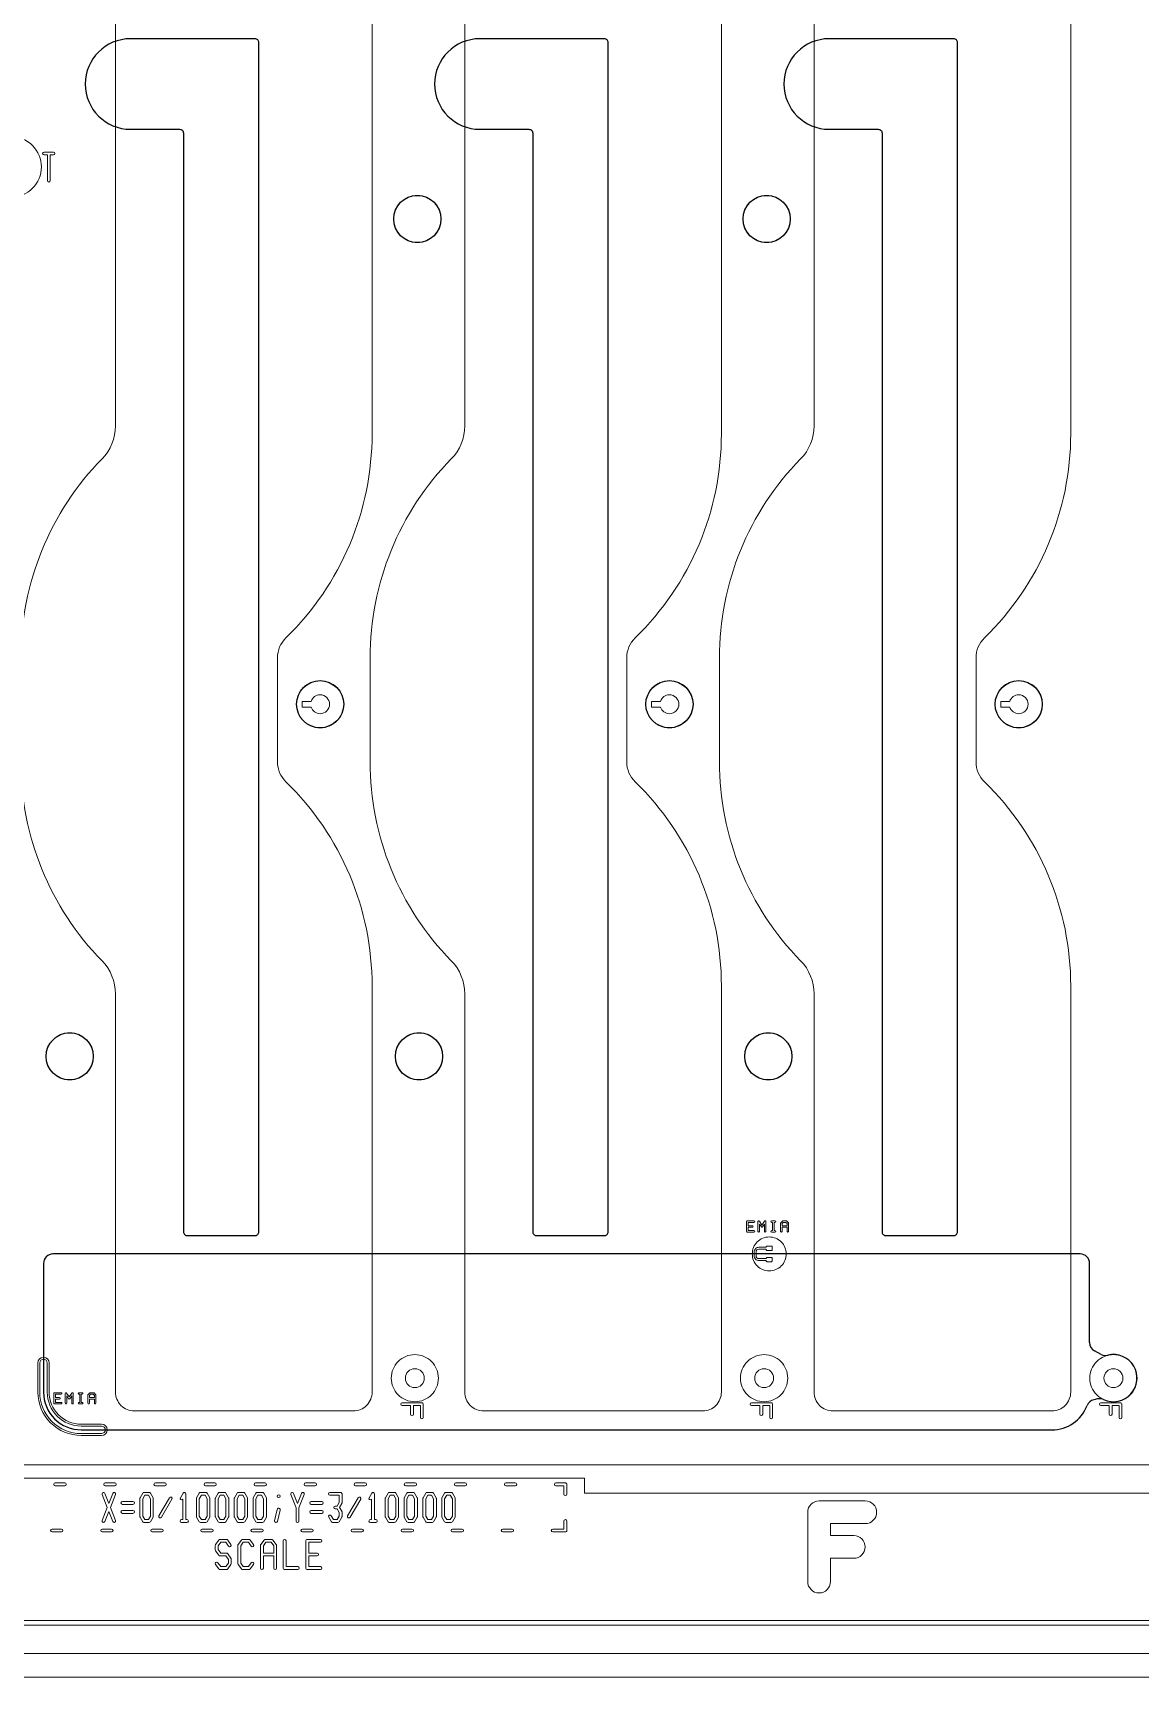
# Model space of a CAD drawing. Extents: x 2864 to 3941, y 2420 to 3182.
# Drawn here: x 3618 to 3676.7, y 2662.4 to 2749.6 of the extents above; entities that cross this region are included whole.
import ezdxf

# ---------------------------------------------------------------- set-up
doc = ezdxf.new("R2010")
doc.units = 0
doc.layers.get('0').update_dxf_attribs({"lineweight": 0})
doc.layers.add('EMI-T', color=6, linetype='Continuous', lineweight=0)
doc.layers.add('emia-b-panel_layer1', color=2, linetype='Continuous')
doc.layers.add('peta-b_layer0', color=1, linetype='Continuous')

msp = doc.modelspace()

# ---------------------------------------------------------------- linework, layer by layer
for p, q in [((3657.23875, 2686.01816), (3657.32484, 2686.01816)), ((3620.52896, 2676.90886), (3620.61505, 2676.90886)), ((3626.02717, 2670.62637), (3626.1675, 2670.62637)), ((3636.02717, 2670.62637), (3636.1675, 2670.62637))]:
    msp.add_line(p, q)
at = {"linetype": 'Continuous'}
for points in [[(3741.67031, 2847.43305), (3741.67031, 2723.37297), (3735.67031, 2723.37297, 0.414239), (3735.59481, 2723.29747), (3735.59481, 2717.29747, 1), (3735.74581, 2717.29747), (3735.74581, 2723.22197), (3741.67031, 2723.22197), (3741.67031, 2714.37297, 0.414239), (3741.59481, 2714.29747), (3741.59481, 2708.37297), (3735.67031, 2708.37297, 1), (3735.67031, 2708.22197), (3741.67031, 2708.22197), (3741.67031, 2678.4197, -0.044688), (3742.17031, 2678.01674), (3742.17031, 2672.83601, -0.044688), (3741.67031, 2672.43305), (3741.67031, 2667.67637, 0.414215), (3740.42031, 2666.42637, 0.414215), (3741.67031, 2665.17637), (3741.67031, 2662.42637), (3487.67031, 2662.42637)], [(3656.21093, 2686.01816, 1), (3656.21093, 2686.09816), (3655.90656, 2686.09816), (3655.90656, 2686.27644), (3656.12484, 2686.27644, 1), (3656.12484, 2686.35644), (3655.90656, 2686.35644), (3655.90656, 2686.53472), (3656.21093, 2686.53472, 1), (3656.21093, 2686.61472), (3655.86656, 2686.61472, 0.414265), (3655.82656, 2686.57472), (3655.82656, 2686.31644)], [(3655.82656, 2686.31644), (3655.82656, 2686.05816, 0.414265), (3655.86656, 2686.01816), (3656.21093, 2686.01816)], [(3656.63875, 2686.38855), (3656.49984, 2686.59691, 0.743057), (3656.42656, 2686.57462), (3656.42656, 2686.05816, 1), (3656.50656, 2686.05816), (3656.50656, 2686.44261)], [(3656.50656, 2686.44261), (3656.60546, 2686.29425, 0.535232), (3656.67203, 2686.29425), (3656.77093, 2686.44261)], [(3656.85093, 2686.05816), (3656.85093, 2686.57462, 0.743057), (3656.77765, 2686.59691), (3656.63875, 2686.38855)], [(3656.77093, 2686.44261), (3656.77093, 2686.05816, 1), (3656.85093, 2686.05816)], [(3657.32484, 2686.01816, 1), (3657.32484, 2686.09816), (3657.27875, 2686.09816), (3657.27875, 2686.53472), (3657.32484, 2686.53472, 1), (3657.32484, 2686.61472), (3657.23875, 2686.61472), (3657.15265, 2686.61472, 1), (3657.15265, 2686.53472), (3657.19875, 2686.53472), (3657.19875, 2686.09816), (3657.15265, 2686.09816, 1), (3657.15265, 2686.01816), (3657.23875, 2686.01816)], [(3658.05093, 2686.05816), (3658.05093, 2686.31644), (3658.05093, 2686.48834, 0.200868), (3658.03922, 2686.51691), (3657.95312, 2686.603, 0.200868), (3657.92455, 2686.61472), (3657.75294, 2686.61472, 0.200868), (3657.72437, 2686.603), (3657.63827, 2686.51691, 0.200868), (3657.62656, 2686.48834), (3657.62656, 2686.31644)], [(3657.62656, 2686.31644), (3657.62656, 2686.05816, 1), (3657.70656, 2686.05816), (3657.70656, 2686.27644), (3657.97093, 2686.27644), (3657.97093, 2686.05816, 1), (3658.05093, 2686.05816)], [(3619.50114, 2676.90886, 1), (3619.50114, 2676.98886), (3619.19677, 2676.98886), (3619.19677, 2677.16714), (3619.41505, 2677.16714, 1), (3619.41505, 2677.24714), (3619.19677, 2677.24714), (3619.19677, 2677.42542), (3619.50114, 2677.42542, 1), (3619.50114, 2677.50542), (3619.15677, 2677.50542, 0.414265), (3619.11677, 2677.46542), (3619.11677, 2677.20714)], [(3619.11677, 2677.20714), (3619.11677, 2676.94886, 0.414265), (3619.15677, 2676.90886), (3619.50114, 2676.90886)], [(3619.92896, 2677.27925), (3619.79006, 2677.48761, 0.743057), (3619.71677, 2677.46532), (3619.71677, 2676.94886, 1), (3619.79677, 2676.94886), (3619.79677, 2677.33331)], [(3619.79677, 2677.33331), (3619.89568, 2677.18495, 0.535232), (3619.96224, 2677.18495), (3620.06114, 2677.33331)], [(3620.14114, 2676.94886), (3620.14114, 2677.46532, 0.743057), (3620.06786, 2677.48761), (3619.92896, 2677.27925)], [(3620.06114, 2677.33331), (3620.06114, 2676.94886, 1), (3620.14114, 2676.94886)], [(3620.61505, 2676.90886, 1), (3620.61505, 2676.98886), (3620.56896, 2676.98886), (3620.56896, 2677.42542), (3620.61505, 2677.42542, 1), (3620.61505, 2677.50542), (3620.52896, 2677.50542), (3620.44287, 2677.50542, 1), (3620.44287, 2677.42542), (3620.48896, 2677.42542), (3620.48896, 2676.98886), (3620.44287, 2676.98886, 1), (3620.44287, 2676.90886), (3620.52896, 2676.90886)], [(3621.34114, 2676.94886), (3621.34114, 2677.20714), (3621.34114, 2677.37904, 0.200868), (3621.32943, 2677.40761), (3621.24334, 2677.4937, 0.200868), (3621.21476, 2677.50542), (3621.04315, 2677.50542, 0.200868), (3621.01458, 2677.4937), (3620.92849, 2677.40761, 0.200868), (3620.91677, 2677.37904), (3620.91677, 2677.20714)], [(3620.91677, 2677.20714), (3620.91677, 2676.94886, 1), (3620.99677, 2676.94886), (3620.99677, 2677.16714), (3621.26114, 2677.16714), (3621.26114, 2676.94886, 1), (3621.34114, 2676.94886)], [(3622.02717, 2671.63113), (3621.81749, 2672.16829, 1), (3621.67552, 2672.11288), (3621.94537, 2671.42158), (3621.67552, 2670.73028, 1), (3621.81749, 2670.67486), (3622.02717, 2671.21203)], [(3622.37882, 2670.73028), (3622.10897, 2671.42158), (3622.37882, 2672.11288, 1), (3622.23685, 2672.16829), (3622.02717, 2671.63113)], [(3626.1675, 2670.62637, 1), (3626.1675, 2670.77877), (3626.10337, 2670.77877), (3626.10337, 2672.14036, 0.76611), (3625.96141, 2672.17909), (3625.82108, 2671.93942, 0.97981), (3625.95097, 2671.85976), (3625.95097, 2670.77877), (3625.88684, 2670.77877, 1), (3625.88684, 2670.62637), (3626.02717, 2670.62637)], [(3632.02717, 2671.63113), (3631.81749, 2672.16829, 1), (3631.67552, 2672.11288), (3631.95097, 2671.40724), (3631.95097, 2670.70257, 1), (3632.10337, 2670.70257), (3632.10337, 2671.40724), (3632.37882, 2672.11288)], [(3632.37882, 2672.11288, 1), (3632.23685, 2672.16829), (3632.02717, 2671.63113)], [(3636.1675, 2670.62637, 1), (3636.1675, 2670.77877), (3636.10337, 2670.77877), (3636.10337, 2672.14036, 0.76611), (3635.96141, 2672.17909), (3635.82108, 2671.93942, 0.97981), (3635.95097, 2671.85976), (3635.95097, 2670.77877), (3635.88684, 2670.77877, 1), (3635.88684, 2670.62637), (3636.02717, 2670.62637)], [(3622.02717, 2671.21203), (3622.23685, 2670.67486, 1), (3622.37882, 2670.73028)], [(3630.91297, 2668.2072), (3630.91297, 2668.9274), (3630.91297, 2669.40753, 0.159331), (3630.89849, 2669.45183), (3630.72509, 2669.69128, 0.241867), (3630.66412, 2669.7226), (3630.31644, 2669.7226, 0.241871), (3630.25548, 2669.69128), (3630.08208, 2669.45183, 0.159337), (3630.0676, 2669.40753), (3630.0676, 2668.9274)], [(3633.23797, 2668.1322, 1), (3633.23797, 2668.2822), (3632.6176, 2668.2822), (3632.6176, 2668.8524), (3633.06412, 2668.8524, 1), (3633.06412, 2669.0024), (3632.6176, 2669.0024), (3632.6176, 2669.5726), (3633.23797, 2669.5726, 1), (3633.23797, 2669.7226), (3632.5426, 2669.7226, 0.414241), (3632.4676, 2669.6476), (3632.4676, 2668.9274)], [(3630.0676, 2668.9274), (3630.0676, 2668.2072, 1), (3630.2176, 2668.2072), (3630.2176, 2668.8524), (3630.76297, 2668.8524), (3630.76297, 2668.2072, 1), (3630.91297, 2668.2072)], [(3632.4676, 2668.9274), (3632.4676, 2668.2072, 0.414241), (3632.5426, 2668.1322), (3633.23797, 2668.1322)]]:
    msp.add_lwpolyline(points, format="xyb", dxfattribs=at)
for points in [[(3635.97856, 2677.53646), (3635.97856, 2699.06753, 0.202321), (3631.41506, 2709.88399, -0.202214), (3630.96206, 2710.95803), (3630.96206, 2716.45789, -0.202309), (3631.41545, 2717.53231, 0.202312), (3635.97856, 2728.3484), (3635.97856, 2759.35646, 0.414215), (3634.97856, 2760.35646), (3623.37863, 2760.35646, 0.414215), (3622.37864, 2759.35646), (3622.37864, 2728.76292, -0.196013), (3621.66591, 2727.01515, 0.196007), (3617.36213, 2716.45789), (3617.36213, 2710.95803, 0.196007), (3621.66594, 2700.40074, -0.196009), (3622.37864, 2698.653), (3622.37864, 2677.53646, 0.414215), (3623.37863, 2676.53646), (3634.97856, 2676.53646, 0.414215)], [(3654.48856, 2677.53646), (3654.48856, 2699.06753, 0.202321), (3649.92506, 2709.88399, -0.202214), (3649.47206, 2710.95803), (3649.47206, 2716.45789, -0.202309), (3649.92545, 2717.53231, 0.202312), (3654.48856, 2728.3484), (3654.48856, 2759.35646, 0.414215), (3653.48856, 2760.35646), (3641.88863, 2760.35646, 0.414215), (3640.88864, 2759.35646), (3640.88864, 2728.76292, -0.196013), (3640.17591, 2727.01515, 0.196007), (3635.87214, 2716.45789), (3635.87214, 2710.95803, 0.196007), (3640.17594, 2700.40074, -0.196009), (3640.88864, 2698.653), (3640.88864, 2677.53646, 0.414215), (3641.88863, 2676.53646), (3653.48856, 2676.53646, 0.414215)], [(3672.99856, 2677.53646), (3672.99856, 2699.06753, 0.202321), (3668.43506, 2709.88399, -0.202214), (3667.98206, 2710.95803), (3667.98206, 2716.45789, -0.202309), (3668.43545, 2717.53231, 0.202312), (3672.99856, 2728.3484), (3672.99856, 2759.35646, 0.414215), (3671.99856, 2760.35646), (3660.39863, 2760.35646, 0.414215), (3659.39864, 2759.35646), (3659.39864, 2728.76292, -0.196013), (3658.68591, 2727.01515, 0.196007), (3654.38214, 2716.45789), (3654.38214, 2710.95803, 0.196007), (3658.68594, 2700.40074, -0.196009), (3659.39864, 2698.653), (3659.39864, 2677.53646, 0.414215), (3660.39863, 2676.53646), (3671.99856, 2676.53646, 0.414215)], [(3618.45375, 2742.49058, 0.414214), (3616.8538, 2744.09053, 0.414214), (3615.25386, 2742.49058, 0.414214), (3616.8538, 2740.89064, 0.414214)], [(3619.09283, 2743.1305, 1), (3619.09283, 2743.2805), (3618.84448, 2743.2805), (3618.59614, 2743.2805, 1), (3618.59614, 2743.1305), (3618.76948, 2743.1305), (3618.76948, 2741.7651, 1), (3618.91948, 2741.7651), (3618.91948, 2743.1305)], [(3639.62586, 2739.73066, 0.414215), (3638.37586, 2740.98066, 0.414215), (3637.12586, 2739.73066, 0.414215), (3638.37586, 2738.48066, 0.414215)], [(3658.13586, 2739.73066, 0.414215), (3656.88586, 2740.98066, 0.414215), (3655.63586, 2739.73066, 0.414215), (3656.88586, 2738.48066, 0.414215)], [(3634.47409, 2714.00493, 0.414215), (3633.22409, 2715.25493, 0.414215), (3631.97409, 2714.00493, 0.414215), (3633.22409, 2712.75493, 0.414215)], [(3652.98409, 2714.00493, 0.414215), (3651.73409, 2715.25493, 0.414215), (3650.48409, 2714.00493, 0.414215), (3651.73409, 2712.75493, 0.414215)], [(3671.49409, 2714.00493, 0.414215), (3670.24409, 2715.25493, 0.414215), (3668.99409, 2714.00493, 0.414215), (3670.24409, 2712.75493, 0.414215)], [(3633.72409, 2714.00493, -0.414217), (3633.22409, 2713.50493, -0.327542), (3632.74712, 2713.85493), (3632.27295, 2713.85493), (3632.27295, 2714.15493), (3632.74712, 2714.15493, -0.327544), (3633.22409, 2714.50493, -0.414217)], [(3652.23409, 2714.00493, -0.414217), (3651.73409, 2713.50493, -0.327542), (3651.25712, 2713.85493), (3650.78295, 2713.85493), (3650.78295, 2714.15493), (3651.25712, 2714.15493, -0.327544), (3651.73409, 2714.50493, -0.414217)], [(3670.74409, 2714.00493, -0.414217), (3670.24409, 2713.50493, -0.327542), (3669.76712, 2713.85493), (3669.29295, 2713.85493), (3669.29295, 2714.15493), (3669.76712, 2714.15493, -0.327544), (3670.24409, 2714.50493, -0.414217)], [(3621.2037, 2695.33723, 0.414215), (3619.9537, 2696.58723, 0.414215), (3618.7037, 2695.33723, 0.414215), (3619.9537, 2694.08723, 0.414215)], [(3639.7137, 2695.33723, 0.414215), (3638.4637, 2696.58723, 0.414215), (3637.2137, 2695.33723, 0.414215), (3638.4637, 2694.08723, 0.414215)], [(3658.2237, 2695.33723, 0.414215), (3656.9737, 2696.58723, 0.414215), (3655.7237, 2695.33723, 0.414215), (3656.9737, 2694.08723, 0.414215)], [(3657.92288, 2684.86106, 0.414215), (3657.02288, 2685.76106, 0.414215), (3656.12288, 2684.86106, 0.414215), (3657.02288, 2683.96106, 0.414215)], [(3657.18538, 2684.49856, -0.414253), (3657.13538, 2684.44856), (3656.91037, 2684.44856, -0.414253), (3656.86037, 2684.49856), (3656.86037, 2684.51531), (3656.47711, 2684.51531, -0.414222), (3656.22711, 2684.76531), (3656.22711, 2684.96531, -0.414222), (3656.47711, 2685.21531), (3656.86037, 2685.21531), (3656.86037, 2685.22356, -0.414253), (3656.91037, 2685.27356), (3657.13538, 2685.27356, -0.414253), (3657.18538, 2685.22356), (3657.18538, 2685.09856, -0.414253), (3657.13538, 2685.04856), (3656.91037, 2685.04856, -0.414253), (3656.86037, 2685.09856), (3656.86037, 2685.11531), (3656.47711, 2685.11531, 0.414224), (3656.32711, 2684.96531), (3656.32711, 2684.76531, 0.414224), (3656.47711, 2684.61531), (3656.86037, 2684.61531), (3656.86037, 2684.62356, -0.414253), (3656.91037, 2684.67356), (3657.13538, 2684.67356, -0.414253), (3657.18538, 2684.62356)], [(3621.64033, 2675.23646, 1), (3621.64033, 2675.83646), (3620.56467, 2675.83646, -0.414215), (3618.86468, 2677.53646), (3618.86468, 2679.08478, 1), (3618.26468, 2679.08478), (3618.26468, 2677.53646, 0.414214), (3620.56467, 2675.23646)], [(3621.64033, 2675.33646), (3620.56467, 2675.33646, -0.414214), (3618.36468, 2677.53646), (3618.36468, 2679.08478, -1), (3618.76468, 2679.08478), (3618.76468, 2677.53646, 0.414215), (3620.56467, 2675.73646), (3621.64033, 2675.73646, -1)], [(3639.4919, 2678.2762, 0.414215), (3638.24189, 2679.5262, 0.414215), (3636.9919, 2678.2762, 0.414215), (3638.24189, 2677.0262, 0.414215)], [(3638.7419, 2678.2762, -0.414217), (3638.24189, 2677.7762, -0.414217), (3637.7419, 2678.2762, -0.414217), (3638.24189, 2678.7762, -0.414217)], [(3658.00189, 2678.2762, 0.414215), (3656.75189, 2679.5262, 0.414215), (3655.5019, 2678.2762, 0.414215), (3656.75189, 2677.0262, 0.414215)], [(3657.25189, 2678.2762, -0.414217), (3656.75189, 2677.7762, -0.414217), (3656.25189, 2678.2762, -0.414217), (3656.75189, 2678.7762, -0.414217)], [(3676.5119, 2678.2762, 0.414215), (3675.2619, 2679.5262, 0.414215), (3674.0119, 2678.2762, 0.414215), (3675.2619, 2677.0262, 0.414215)], [(3675.7619, 2678.2762, -0.414217), (3675.2619, 2677.7762, -0.414217), (3674.7619, 2678.2762, -0.414217), (3675.2619, 2678.7762, -0.414217)], [(3638.68913, 2676.19769), (3638.68913, 2676.89305, 0.414241), (3638.61413, 2676.96805), (3638.0926, 2676.96805), (3637.57108, 2676.96805, 1), (3637.57108, 2676.81805), (3638.0176, 2676.81805), (3638.0176, 2676.37153, 1), (3638.1676, 2676.37153), (3638.1676, 2676.81805), (3638.53913, 2676.81805), (3638.53913, 2676.19769, 1)], [(3657.19913, 2676.19769), (3657.19913, 2676.89305, 0.414241), (3657.12413, 2676.96805), (3656.60261, 2676.96805), (3656.08108, 2676.96805, 1), (3656.08108, 2676.81805), (3656.52761, 2676.81805), (3656.52761, 2676.37153, 1), (3656.6776, 2676.37153), (3656.6776, 2676.81805), (3657.04913, 2676.81805), (3657.04913, 2676.19769, 1)], [(3675.70913, 2676.19769), (3675.70913, 2676.89305, 0.414241), (3675.63413, 2676.96805), (3675.11261, 2676.96805), (3674.59108, 2676.96805, 1), (3674.59108, 2676.81805), (3675.03761, 2676.81805), (3675.03761, 2676.37153, 1), (3675.1876, 2676.37153), (3675.1876, 2676.81805), (3675.55913, 2676.81805), (3675.55913, 2676.19769, 1)], [(3619.68835, 2672.56955, 1), (3619.68835, 2672.72255), (3619.18835, 2672.72255, 1), (3619.18835, 2672.56955)], [(3622.34135, 2672.56955, 1), (3622.34135, 2672.72255), (3621.84135, 2672.72255, 1), (3621.84135, 2672.56955)], [(3624.99435, 2672.56955, 1), (3624.99435, 2672.72255), (3624.49435, 2672.72255, 1), (3624.49435, 2672.56955)], [(3627.64735, 2672.56955, 1), (3627.64735, 2672.72255), (3627.14735, 2672.72255, 1), (3627.14735, 2672.56955)], [(3630.30035, 2672.56955, 1), (3630.30035, 2672.72255), (3629.80035, 2672.72255, 1), (3629.80035, 2672.56955)], [(3632.95335, 2672.56955, 1), (3632.95335, 2672.72255), (3632.45335, 2672.72255, 1), (3632.45335, 2672.56955)], [(3635.60635, 2672.56955, 1), (3635.60635, 2672.72255), (3635.10635, 2672.72255, 1), (3635.10635, 2672.56955)], [(3638.25935, 2672.56955, 1), (3638.25935, 2672.72255), (3637.75935, 2672.72255, 1), (3637.75935, 2672.56955)], [(3640.91235, 2672.56955, 1), (3640.91235, 2672.72255), (3640.41235, 2672.72255, 1), (3640.41235, 2672.56955)], [(3643.56535, 2672.56955, 1), (3643.56535, 2672.72255), (3643.06535, 2672.72255, 1), (3643.06535, 2672.56955)], [(3646.29485, 2672.12277), (3646.29485, 2672.64605, 0.414236), (3646.21835, 2672.72255), (3645.71835, 2672.72255, 1), (3645.71835, 2672.56955), (3646.14185, 2672.56955), (3646.14185, 2672.12277, 1)], [(3624.38403, 2670.94247), (3624.38403, 2671.90069, 0.13403), (3624.37359, 2671.93942), (3624.23326, 2672.17909, 0.267143), (3624.16727, 2672.21678), (3623.88707, 2672.21678, 0.267143), (3623.82108, 2672.17909), (3623.68075, 2671.93942, 0.13403), (3623.67031, 2671.90069), (3623.67031, 2670.94247, 0.13403), (3623.68075, 2670.90374), (3623.82108, 2670.66407, 0.267143), (3623.88707, 2670.62637), (3624.16727, 2670.62637, 0.267143), (3624.23326, 2670.66407), (3624.37359, 2670.90374, 0.13403)], [(3625.37359, 2671.86241, 1), (3625.24208, 2671.93942), (3624.68075, 2670.98074, 1), (3624.81227, 2670.90374)], [(3627.38403, 2670.94247), (3627.38403, 2671.90069, 0.13403), (3627.37359, 2671.93942), (3627.23326, 2672.17909, 0.267143), (3627.16727, 2672.21678), (3626.88707, 2672.21678, 0.267143), (3626.82108, 2672.17909), (3626.68075, 2671.93942, 0.13403), (3626.67031, 2671.90069), (3626.67031, 2670.94247, 0.13403), (3626.68075, 2670.90374), (3626.82108, 2670.66407, 0.267143), (3626.88707, 2670.62637), (3627.16727, 2670.62637, 0.267143), (3627.23326, 2670.66407), (3627.37359, 2670.90374, 0.13403)], [(3628.38403, 2670.94247), (3628.38403, 2671.90069, 0.13403), (3628.37359, 2671.93942), (3628.23326, 2672.17909, 0.267143), (3628.16727, 2672.21678), (3627.88707, 2672.21678, 0.267143), (3627.82108, 2672.17909), (3627.68075, 2671.93942, 0.13403), (3627.67031, 2671.90069), (3627.67031, 2670.94247, 0.13403), (3627.68075, 2670.90374), (3627.82108, 2670.66407, 0.267143), (3627.88707, 2670.62637), (3628.16727, 2670.62637, 0.267143), (3628.23326, 2670.66407), (3628.37359, 2670.90374, 0.13403)], [(3629.38403, 2670.94247), (3629.38403, 2671.90069, 0.13403), (3629.37359, 2671.93942), (3629.23326, 2672.17909, 0.267143), (3629.16727, 2672.21678), (3628.88707, 2672.21678, 0.267143), (3628.82108, 2672.17909), (3628.68075, 2671.93942, 0.13403), (3628.67031, 2671.90069), (3628.67031, 2670.94247, 0.13403), (3628.68075, 2670.90374), (3628.82108, 2670.66407, 0.267143), (3628.88707, 2670.62637), (3629.16727, 2670.62637, 0.267143), (3629.23326, 2670.66407), (3629.37359, 2670.90374, 0.13403)], [(3630.38403, 2670.94247), (3630.38403, 2671.90069, 0.13403), (3630.37359, 2671.93942), (3630.23326, 2672.17909, 0.267143), (3630.16727, 2672.21678), (3629.88707, 2672.21678, 0.267143), (3629.82108, 2672.17909), (3629.68075, 2671.93942, 0.13403), (3629.67031, 2671.90069), (3629.67031, 2670.94247, 0.13403), (3629.68075, 2670.90374), (3629.82108, 2670.66407, 0.267143), (3629.88707, 2670.62637), (3630.16727, 2670.62637, 0.267143), (3630.23326, 2670.66407), (3630.37359, 2670.90374, 0.13403)], [(3634.38403, 2670.94247), (3634.38403, 2671.18168, 0.13403), (3634.37359, 2671.22041), (3634.2558, 2671.42158), (3634.37359, 2671.62274, 0.13403), (3634.38403, 2671.66147), (3634.38403, 2672.14058, 0.414239), (3634.30783, 2672.21678), (3633.74651, 2672.21678, 1), (3633.74651, 2672.06438), (3634.23163, 2672.06438), (3634.23163, 2671.68191), (3634.12382, 2671.49778), (3634.02717, 2671.49778, 1), (3634.02717, 2671.34538), (3634.12382, 2671.34538), (3634.23163, 2671.16124), (3634.23163, 2670.96291), (3634.12382, 2670.77877), (3633.93052, 2670.77877), (3633.81226, 2670.98074, 1), (3633.68075, 2670.90374), (3633.82108, 2670.66407, 0.267143), (3633.88707, 2670.62637), (3634.16727, 2670.62637, 0.267143), (3634.23326, 2670.66407), (3634.37359, 2670.90374, 0.13403)], [(3635.37359, 2671.86241, 1), (3635.24208, 2671.93942), (3634.68075, 2670.98074, 1), (3634.81226, 2670.90374)], [(3637.38403, 2670.94247), (3637.38403, 2671.90069, 0.13403), (3637.37359, 2671.93942), (3637.23326, 2672.17909, 0.267143), (3637.16727, 2672.21678), (3636.88707, 2672.21678, 0.267143), (3636.82108, 2672.17909), (3636.68075, 2671.93942, 0.13403), (3636.67031, 2671.90069), (3636.67031, 2670.94247, 0.13403), (3636.68075, 2670.90374), (3636.82108, 2670.66407, 0.267143), (3636.88707, 2670.62637), (3637.16727, 2670.62637, 0.267143), (3637.23326, 2670.66407), (3637.37359, 2670.90374, 0.13403)], [(3638.38403, 2670.94247), (3638.38403, 2671.90069, 0.13403), (3638.37359, 2671.93942), (3638.23326, 2672.17909, 0.267143), (3638.16727, 2672.21678), (3637.88707, 2672.21678, 0.267143), (3637.82108, 2672.17909), (3637.68075, 2671.93942, 0.13403), (3637.67031, 2671.90069), (3637.67031, 2670.94247, 0.13403), (3637.68075, 2670.90374), (3637.82108, 2670.66407, 0.267143), (3637.88707, 2670.62637), (3638.16727, 2670.62637, 0.267143), (3638.23326, 2670.66407), (3638.37359, 2670.90374, 0.13403)], [(3639.38403, 2670.94247), (3639.38403, 2671.90069, 0.13403), (3639.37359, 2671.93942), (3639.23326, 2672.17909, 0.267143), (3639.16727, 2672.21678), (3638.88707, 2672.21678, 0.267143), (3638.82108, 2672.17909), (3638.68075, 2671.93942, 0.13403), (3638.67031, 2671.90069), (3638.67031, 2670.94247, 0.13403), (3638.68075, 2670.90374), (3638.82108, 2670.66407, 0.267143), (3638.88707, 2670.62637), (3639.16727, 2670.62637, 0.267143), (3639.23326, 2670.66407), (3639.37359, 2670.90374, 0.13403)], [(3640.38403, 2670.94247), (3640.38403, 2671.90069, 0.13403), (3640.37359, 2671.93942), (3640.23326, 2672.17909, 0.267143), (3640.16727, 2672.21678), (3639.88707, 2672.21678, 0.267143), (3639.82108, 2672.17909), (3639.68075, 2671.93942, 0.13403), (3639.67031, 2671.90069), (3639.67031, 2670.94247, 0.13403), (3639.68075, 2670.90374), (3639.82108, 2670.66407, 0.267143), (3639.88707, 2670.62637), (3640.16727, 2670.62637, 0.267143), (3640.23326, 2670.66407), (3640.37359, 2670.90374, 0.13403)], [(3623.30783, 2671.58505, 1), (3623.30783, 2671.73745), (3622.74651, 2671.73745, 1), (3622.74651, 2671.58505)], [(3623.30783, 2671.10571, 1), (3623.30783, 2671.25811), (3622.74651, 2671.25811, 1), (3622.74651, 2671.10571)], [(3631.10136, 2671.28437, 1), (3630.95298, 2671.31912), (3630.81265, 2670.71995, 1), (3630.96103, 2670.68519)], [(3633.30783, 2671.58505, 1), (3633.30783, 2671.73745), (3632.74651, 2671.73745, 1), (3632.74651, 2671.58505)], [(3633.30783, 2671.10571, 1), (3633.30783, 2671.25811), (3632.74651, 2671.25811, 1), (3632.74651, 2671.10571)], [(3662.1133, 2670.56411, 1), (3662.1133, 2671.76411), (3659.66297, 2671.76411, 0.414217), (3659.06297, 2671.16411), (3659.06297, 2667.48862, 1), (3660.26297, 2667.48862), (3660.26297, 2668.72637), (3661.50072, 2668.72637, 1), (3661.50072, 2669.92637), (3660.26297, 2669.92637), (3660.26297, 2670.56411)], [(3619.52133, 2670.12099, 1), (3619.52133, 2670.27399), (3619.02133, 2670.27399, 1), (3619.02133, 2670.12099)], [(3622.17432, 2670.12099, 1), (3622.17432, 2670.27399), (3621.67432, 2670.27399, 1), (3621.67432, 2670.12099)], [(3624.82733, 2670.12099, 1), (3624.82733, 2670.27399), (3624.32733, 2670.27399, 1), (3624.32733, 2670.12099)], [(3627.48032, 2670.12099, 1), (3627.48032, 2670.27399), (3626.98032, 2670.27399, 1), (3626.98032, 2670.12099)], [(3630.13333, 2670.12099, 1), (3630.13333, 2670.27399), (3629.63333, 2670.27399, 1), (3629.63333, 2670.12099)], [(3632.78632, 2670.12099, 1), (3632.78632, 2670.27399), (3632.28632, 2670.27399, 1), (3632.28632, 2670.12099)], [(3635.43933, 2670.12099, 1), (3635.43933, 2670.27399), (3634.93933, 2670.27399, 1), (3634.93933, 2670.12099)], [(3638.09232, 2670.12099, 1), (3638.09232, 2670.27399), (3637.59232, 2670.27399, 1), (3637.59232, 2670.12099)], [(3640.74533, 2670.12099, 1), (3640.74533, 2670.27399), (3640.24533, 2670.27399, 1), (3640.24533, 2670.12099)], [(3643.39833, 2670.12099, 1), (3643.39833, 2670.27399), (3642.89833, 2670.27399, 1), (3642.89833, 2670.12099)], [(3646.29485, 2670.19749), (3646.29485, 2670.69749, 1), (3646.14185, 2670.69749), (3646.14185, 2670.27399), (3645.55132, 2670.27399, 1), (3645.55132, 2670.12099), (3646.21835, 2670.12099, 0.414236)], [(3628.51296, 2668.44727), (3628.51296, 2668.68733, 0.159339), (3628.49849, 2668.73163), (3628.32509, 2668.97108, 0.241867), (3628.26412, 2669.0024), (3627.95473, 2669.0024), (3627.8176, 2669.19177), (3627.8176, 2669.38323), (3627.95473, 2669.5726), (3628.22584, 2669.5726), (3628.37722, 2669.36354, 1), (3628.49871, 2669.45152), (3628.32509, 2669.69128, 0.241867), (3628.26412, 2669.7226), (3627.91644, 2669.7226, 0.241871), (3627.85548, 2669.69128), (3627.68208, 2669.45183, 0.159337), (3627.6676, 2669.40753), (3627.6676, 2669.16747, 0.159331), (3627.68208, 2669.12317), (3627.85548, 2668.88372, 0.241867), (3627.91644, 2668.8524), (3628.22584, 2668.8524), (3628.36296, 2668.66303), (3628.36296, 2668.47157), (3628.22584, 2668.2822), (3627.95473, 2668.2822), (3627.80334, 2668.49126, 1), (3627.68186, 2668.40328), (3627.85548, 2668.16352, 0.241867), (3627.91644, 2668.1322), (3628.26412, 2668.1322, 0.241871), (3628.32509, 2668.16352), (3628.49849, 2668.40297, 0.159337)], [(3629.69871, 2668.40328, 1), (3629.57722, 2668.49126), (3629.42583, 2668.2822), (3629.15473, 2668.2822), (3629.0176, 2668.47157), (3629.0176, 2669.38323), (3629.15473, 2669.5726), (3629.42583, 2669.5726), (3629.57722, 2669.36354, 1), (3629.69871, 2669.45152), (3629.52509, 2669.69128, 0.241867), (3629.46412, 2669.7226), (3629.11644, 2669.7226, 0.241871), (3629.05548, 2669.69128), (3628.88208, 2669.45183, 0.159337), (3628.8676, 2669.40753), (3628.8676, 2668.44727, 0.159331), (3628.88208, 2668.40297), (3629.05548, 2668.16352, 0.241867), (3629.11644, 2668.1322), (3629.46412, 2668.1322, 0.241871), (3629.52509, 2668.16352)], [(3632.03797, 2668.1322, 1), (3632.03797, 2668.2822), (3631.4176, 2668.2822), (3631.4176, 2669.6476, 1), (3631.2676, 2669.6476), (3631.2676, 2668.2072, 0.414241), (3631.3426, 2668.1322)]]:
    msp.add_lwpolyline(points, format="xyb", close=True, dxfattribs=at)
for points in [[(3657.97093, 2686.35644), (3657.70656, 2686.35644), (3657.70656, 2686.47206), (3657.76922, 2686.53472), (3657.90827, 2686.53472), (3657.97093, 2686.47206)], [(3621.26114, 2677.24714), (3620.99677, 2677.24714), (3620.99677, 2677.36276), (3621.05944, 2677.42542), (3621.19848, 2677.42542), (3621.26114, 2677.36276)], [(3727.50153, 2672.17637), (3727.50153, 2673.67637), (3504.51468, 2673.67637), (3504.51468, 2672.17637), (3573.69305, 2672.17637), (3573.69305, 2672.97601), (3647.23939, 2672.97601), (3647.23939, 2672.17637)], [(3624.23163, 2670.96291), (3624.12381, 2670.77877), (3623.93053, 2670.77877), (3623.82271, 2670.96291), (3623.82271, 2671.88025), (3623.93053, 2672.06438), (3624.12381, 2672.06438), (3624.23163, 2671.88025)], [(3627.23163, 2670.96291), (3627.12381, 2670.77877), (3626.93053, 2670.77877), (3626.82271, 2670.96291), (3626.82271, 2671.88025), (3626.93053, 2672.06438), (3627.12381, 2672.06438), (3627.23163, 2671.88025)], [(3628.23163, 2670.96291), (3628.12381, 2670.77877), (3627.93053, 2670.77877), (3627.82271, 2670.96291), (3627.82271, 2671.88025), (3627.93053, 2672.06438), (3628.12381, 2672.06438), (3628.23163, 2671.88025)], [(3629.23163, 2670.96291), (3629.12381, 2670.77877), (3628.93053, 2670.77877), (3628.82271, 2670.96291), (3628.82271, 2671.88025), (3628.93053, 2672.06438), (3629.12381, 2672.06438), (3629.23163, 2671.88025)], [(3630.23163, 2670.96291), (3630.12381, 2670.77877), (3629.93053, 2670.77877), (3629.82271, 2670.96291), (3629.82271, 2671.88025), (3629.93053, 2672.06438), (3630.12381, 2672.06438), (3630.23163, 2671.88025)], [(3637.23163, 2670.96291), (3637.12381, 2670.77877), (3636.93053, 2670.77877), (3636.82271, 2670.96291), (3636.82271, 2671.88025), (3636.93053, 2672.06438), (3637.12381, 2672.06438), (3637.23163, 2671.88025)], [(3638.23163, 2670.96291), (3638.12381, 2670.77877), (3637.93053, 2670.77877), (3637.82271, 2670.96291), (3637.82271, 2671.88025), (3637.93053, 2672.06438), (3638.12381, 2672.06438), (3638.23163, 2671.88025)], [(3639.23163, 2670.96291), (3639.12381, 2670.77877), (3638.93053, 2670.77877), (3638.82271, 2670.96291), (3638.82271, 2671.88025), (3638.93053, 2672.06438), (3639.12381, 2672.06438), (3639.23163, 2671.88025)], [(3640.23163, 2670.96291), (3640.12382, 2670.77877), (3639.93053, 2670.77877), (3639.82271, 2670.96291), (3639.82271, 2671.88025), (3639.93053, 2672.06438), (3640.12382, 2672.06438), (3640.23163, 2671.88025)], [(3630.76297, 2669.0024), (3630.2176, 2669.0024), (3630.2176, 2669.38323), (3630.35473, 2669.5726), (3630.62583, 2669.5726), (3630.76297, 2669.38323)], [(3729.87859, 2663.67637), (3729.87859, 2665.17637), (3502.52007, 2665.17637), (3502.52007, 2663.67637)]]:
    msp.add_lwpolyline(points, close=True, dxfattribs=at)
msp.add_circle((3631.02717, 2672.02075), 0.0762)
at = {"layer": 'EMI-T', "linetype": 'Continuous'}
msp.add_lwpolyline([(3739.6703, 3039.42637), (3489.6703, 3039.42637), (3489.6703, 2665.42637), (3739.6703, 2665.42637)], close=True, dxfattribs=at)
at = {"layer": 'emia-b-panel_layer1'}
for p, q in [((3674.61173, 2679.53542), (3674.26307, 2679.72157)), ((3674.41315, 2677.17339), (3674.21609, 2677.12624))]:
    msp.add_line(p, q, dxfattribs=at)
at = {"layer": 'emia-b-panel_layer1', "linetype": 'Continuous'}
msp.add_lwpolyline([(3673.99856, 2680.16264), (3673.99856, 2684.36106, 0.414217), (3673.49856, 2684.86106), (3619.06468, 2684.86106, 0.414217), (3618.56468, 2684.36106), (3618.56468, 2677.53646, 0.414215), (3620.56467, 2675.53646), (3671.99856, 2675.53646, 0.310476), (3673.8658, 2676.81943)], format="xyb", dxfattribs=at)
at = {"layer": 'emia-b-panel_layer1'}
for centre in [(3638.37586, 2739.73066), (3656.88586, 2739.73066), (3633.22409, 2714.00493), (3651.73409, 2714.00493), (3670.24409, 2714.00493), (3619.9537, 2695.33723), (3638.4637, 2695.33723), (3656.9737, 2695.33723)]:
    msp.add_circle(centre, 1.25, dxfattribs=at)
for centre, radius, start, end in [((3674.49856, 2680.16264), 0.5, 180.000066, 241.902419), ((3674.84683, 2679.9756), 0.49903, 241.893129, 283.739998), ((3675.26248, 2678.27635), 1.25032, 245.214773, 103.746984), ((3674.33233, 2676.64017), 0.49978, 103.448399, 158.980689), ((3674.52931, 2676.68832), 0.49878, 65.225583, 103.466465)]:
    msp.add_arc(centre, radius, start, end, dxfattribs=at)
at = {"layer": 'peta-b_layer0', "linetype": 'Continuous'}
for points in [[(3629.97857, 2686.03235), (3629.97857, 2749.08613, 0.414227), (3629.77857, 2749.28612), (3623.17848, 2749.28612, 1), (3623.17848, 2744.48629), (3625.77858, 2744.48629, -0.414223), (3625.97858, 2744.28629), (3625.97858, 2686.03235, 0.414227), (3626.17858, 2685.83235), (3629.77857, 2685.83235, 0.414227)], [(3648.48857, 2686.03235), (3648.48857, 2749.08613, 0.414227), (3648.28857, 2749.28612), (3641.68848, 2749.28612, 1), (3641.68848, 2744.48629), (3644.28858, 2744.48629, -0.414223), (3644.48858, 2744.28629), (3644.48858, 2686.03235, 0.414227), (3644.68858, 2685.83235), (3648.28857, 2685.83235, 0.414227)], [(3666.99857, 2686.03235), (3666.99857, 2749.08613, 0.414227), (3666.79857, 2749.28612), (3660.19848, 2749.28612, 1), (3660.19848, 2744.48629), (3662.79858, 2744.48629, -0.414223), (3662.99858, 2744.28629), (3662.99858, 2686.03235, 0.414227), (3663.19858, 2685.83235), (3666.79857, 2685.83235, 0.414227)]]:
    msp.add_lwpolyline(points, format="xyb", close=True, dxfattribs=at)

doc.saveas('drawing.dxf')
